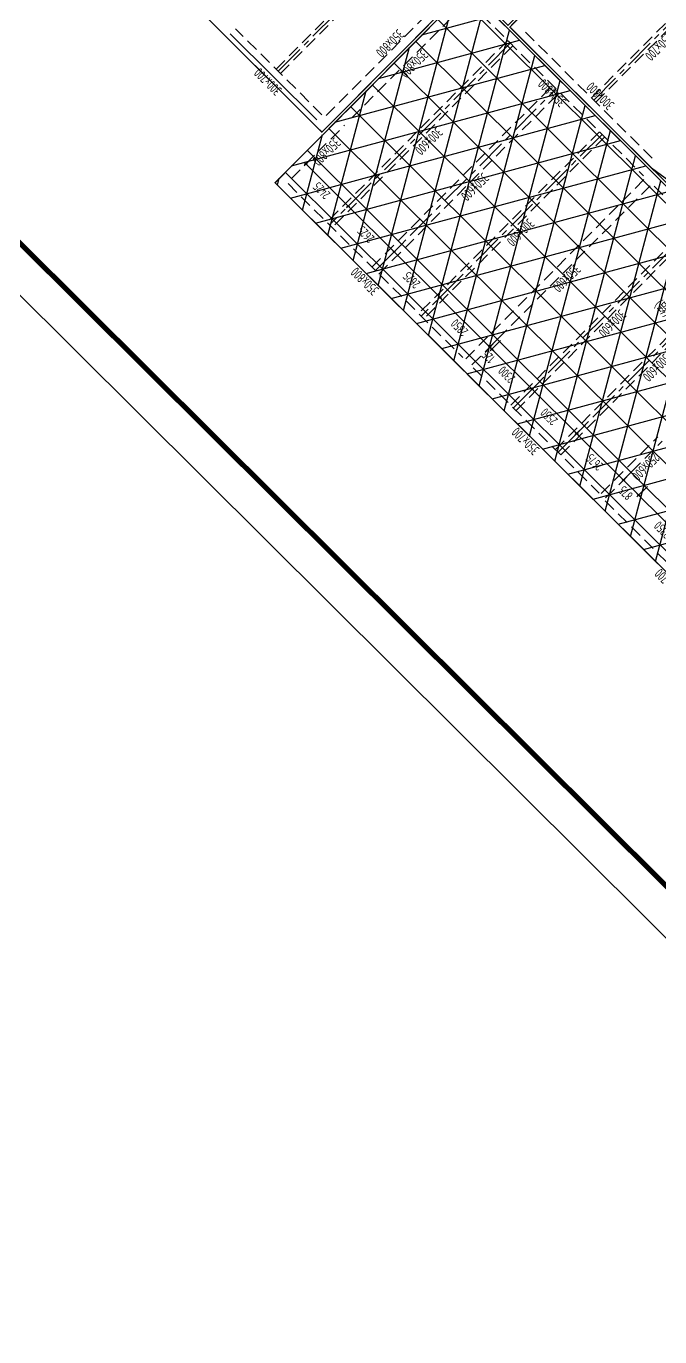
# Model space of a CAD drawing. Extents: x 517450926 to 520131079, y 3499134486 to 3500888201.
# Drawn here: x 518480496 to 518506209, y 3500243665 to 3500296835 of the extents above; entities that cross this region are included whole.
import ezdxf
from ezdxf.enums import TextEntityAlignment as Align

# ---------------------------------------------------------------- set-up
doc = ezdxf.new("R2010")
doc.units = 0
doc.header["$LTSCALE"] = 1000
doc.header["$MEASUREMENT"] = 0
doc.linetypes.add('CENTER', pattern=[2, 1.25, -0.25, 0.25, -0.25])
doc.linetypes.add('DASHED', pattern=[0.75, 0.5, -0.25])
doc.layers.get('0').update_dxf_attribs({"linetype": 'CONTINUOUS'})
doc.layers.get('Defpoints').update_dxf_attribs({"color": 2, "linetype": 'CONTINUOUS'})
for name, color, linetype in [('__附着_A10-23平面图_TEN25IWV_设计区$0$__附着_A10-23平面图_TEN25IWV_设计区$0$__附着_A10-2楼一层平面（剧场）_TEN25667_设计区$0$AD-LEVL-HIGH', 61, 'CONTINUOUS'), ('C-SHET-SHET', 144, 'CONTINUOUS'), ('S_AXIS', 8, 'CENTER'), ('S_AXIS_DIMS', 3, 'CONTINUOUS'), ('S_BEAM', 4, 'DASHED'), ('S_BEAM_SECD_TEXT_HORZ', 9, 'CONTINUOUS'), ('S_BEAM_TEXT_HORZ', 7, 'CONTINUOUS'), ('S_BEAM_TEXT_VERT', 41, 'CONTINUOUS'), ('S_FLOR_ENHN', 91, 'DASHED'), ('S_FLOR_TEXT', 51, 'CONTINUOUS'), ('S_INDX', 11, 'CONTINUOUS'), ('S_PLAN_HACH', 254, 'CONTINUOUS')]:
    doc.layers.add(name, color=color, linetype=linetype)
doc.layers.add('内框', color=8, linetype='CONTINUOUS', plot=False)
doc.styles.add('__附着_A10-23平面图_TEN25IWV_设计区$0$__附着_A10-23平面图_TEN25IWV_设计区$0$__附着_A10-2楼一层平面（剧场）_TEN25667_设计区$0$TH-STYLE3', font='tssdeng', dxfattribs={"width": 0.7, "bigfont": 'tssdchn'})
doc.styles.get("Standard").update_dxf_attribs({"font": 'Tssdeng.shx', "bigfont": 'Tssdchn.shx'})
doc.styles.add('TH-STYLE3', font='tssdeng.shx', dxfattribs={"width": 0.7, "bigfont": 'tssdchn.shx'})
doc.styles.add('样式 1', font='Tssdeng.shx', dxfattribs={"width": 0.7, "bigfont": 'Tssdchn.shx'})
doc.styles.add('黑体', font='simhei.ttf')
doc.dimstyles.new('TSSD_100_100', dxfattribs={"dimtxt": 375, "dimasz": 100, "dimexe": 100, "dimexo": 0, "dimgap": 125, "dimtad": 1, "dimdec": 1, "dimdsep": 46, "dimtxsty": 'TH-STYLE3', "dimblk": 'ARCHTICK', "dimcen": -100, "dimdle": 100, "dimclrt": 7, "dimadec": 0, "dimazin": 0, "dimtfac": 1, "dimtdec": 1, "dimtix": 1, "dimtmove": 2, "dimatfit": 3, "dimldrblk": 'ARCHTICK', "dimfxl": 0, "dimtolj": 1, "dimtzin": 0, "dimarcsym": 0})

# ---------------------------------------------------------------- blocks, each defined once
blk = doc.blocks.new('*U66')
for p, q in [((0, 0), (900, 0)), ((900, 450), (2400, 450))]:
    blk.add_line(p, q)
blk.add_lwpolyline([(900, 450), (450, 0), (0, 450), (900, 450)], close=True)
at = {"style": '__附着_A10-23平面图_TEN25IWV_设计区$0$__附着_A10-23平面图_TEN25IWV_设计区$0$__附着_A10-2楼一层平面（剧场）_TEN25667_设计区$0$TH-STYLE3', "width": 0.7}
blk.add_attdef('标高', (900, 600), '', height=450, dxfattribs=at)
blk = doc.blocks.new('THAPE_A1L2_inner')
at = {"layer": '内框'}
blk.add_lwpolyline([(0, 0), (1261, 0), (1261, 594), (0, 594)], close=True, dxfattribs=at)
at = {"layer": '内框', "const_width": 1.4}
blk.add_lwpolyline([(25, 584), (25, 10), (1251, 10), (1251, 584)], close=True, dxfattribs=at)
at = {"layer": '内框', "style": '黑体', "width": 0.8}
blk.add_attdef('内框名称', (58.89, 599.29), '', height=8, dxfattribs=at)
blk = doc.blocks.new('SH_THAPE_A1L2')
blk.add_lwpolyline([(0, 0), (1261, 0), (1261, 594), (0, 594)], close=True)
at = {"const_width": 1.4}
blk.add_lwpolyline([(25, 584), (25, 10), (1251, 10), (1251, 584)], close=True, dxfattribs=at)
blk.add_attdef('作废标记', text='', height=400).set_placement((658, 330.5), align=Align.MIDDLE_CENTER)
blk = doc.blocks.new('_ArchTick')
at = {"color": 0, "const_width": 0.25}
blk.add_lwpolyline([(-0.53, -0.53), (0.53, 0.53)], dxfattribs=at)
blk = doc.blocks.new('*D179')
at = {"layer": 'Defpoints', "color": 0, "transparency": 16777216}
for p in [(518505771, 3500278231), (518505353, 3500277810), (518508147, 3500275868)]:
    blk.add_point(p, dxfattribs=at)
at = {"layer": 'S_AXIS_DIMS', "color": 0, "lineweight": -2, "transparency": 16777216}
for p, q in [((518505705, 3500278164), (518505282, 3500277739)), ((518507799, 3500275377), (518505282, 3500277880)), ((518508081, 3500275802), (518507658, 3500275377))]:
    blk.add_line(p, q, dxfattribs=at)
at = {"layer": 'S_AXIS_DIMS', "color": 0, "lineweight": -2, "transparency": 16777216, "xscale": 100, "yscale": 100, "zscale": 100}
for p, rotation in [((518505353, 3500277810), 135.1572922653654), ((518507728, 3500275448), 315.1572922653654)]:
    blk.add_blockref('_ArchTick', p, dxfattribs=dict(at, rotation=rotation))
at = {"layer": 'S_AXIS_DIMS', "color": 7, "transparency": 16777216, "insert": (518506320, 3500276407), "char_height": 375, "attachment_point": 5, "rotation": 135.1573, "style": 'TH-STYLE3'}
blk.add_mtext('\\A1;3350', dxfattribs=at)
blk = doc.blocks.new('*D180')
at = {"layer": 'Defpoints', "color": 0, "transparency": 16777216}
for p in [(518505151, 3500278848), (518504732, 3500278427), (518505771, 3500278231)]:
    blk.add_point(p, dxfattribs=at)
at = {"layer": 'S_AXIS_DIMS', "color": 0, "lineweight": -2, "transparency": 16777216}
for p, q in [((518505085, 3500278781), (518504662, 3500278356)), ((518505424, 3500277739), (518504661, 3500278497)), ((518505705, 3500278164), (518505282, 3500277739))]:
    blk.add_line(p, q, dxfattribs=at)
at = {"layer": 'S_AXIS_DIMS', "color": 0, "lineweight": -2, "transparency": 16777216, "xscale": 100, "yscale": 100, "zscale": 100}
for p, rotation in [((518504732, 3500278427), 135.1572922653654), ((518505353, 3500277810), 315.1572922653654)]:
    blk.add_blockref('_ArchTick', p, dxfattribs=dict(at, rotation=rotation))
at = {"layer": 'S_AXIS_DIMS', "color": 7, "transparency": 16777216, "insert": (518504822, 3500277897), "char_height": 375, "attachment_point": 5, "rotation": 135.1573, "style": 'TH-STYLE3'}
blk.add_mtext('\\A1;875', dxfattribs=at)
blk = doc.blocks.new('*D181')
at = {"layer": 'Defpoints', "color": 0, "transparency": 16777216}
for p in [(518503254, 3500280734), (518502836, 3500280313), (518505160, 3500278857)]:
    blk.add_point(p, dxfattribs=at)
at = {"layer": 'S_AXIS_DIMS', "color": 0, "lineweight": -2, "transparency": 16777216}
for p, q in [((518503188, 3500280668), (518502765, 3500280242)), ((518504803, 3500278356), (518502765, 3500280384)), ((518505085, 3500278781), (518504662, 3500278356))]:
    blk.add_line(p, q, dxfattribs=at)
at = {"layer": 'S_AXIS_DIMS', "color": 0, "lineweight": -2, "transparency": 16777216, "xscale": 100, "yscale": 100, "zscale": 100}
for p, rotation in [((518502836, 3500280313), 135.1572922653654), ((518504732, 3500278427), 315.1572922653654)]:
    blk.add_blockref('_ArchTick', p, dxfattribs=dict(at, rotation=rotation))
at = {"layer": 'S_AXIS_DIMS', "color": 7, "transparency": 16777216, "insert": (518503564, 3500279149), "char_height": 375, "attachment_point": 5, "rotation": 135.1573, "style": 'TH-STYLE3'}
blk.add_mtext('\\A1;2675', dxfattribs=at)
blk = doc.blocks.new('*D182')
at = {"layer": 'Defpoints', "color": 0, "transparency": 16777216}
for p in [(518501446, 3500282532), (518501028, 3500282111), (518503254, 3500280734)]:
    blk.add_point(p, dxfattribs=at)
at = {"layer": 'S_AXIS_DIMS', "color": 0, "lineweight": -2, "transparency": 16777216}
for p, q in [((518501380, 3500282466), (518500957, 3500282041)), ((518502907, 3500280243), (518500957, 3500282182)), ((518503188, 3500280668), (518502765, 3500280242))]:
    blk.add_line(p, q, dxfattribs=at)
at = {"layer": 'S_AXIS_DIMS', "color": 0, "lineweight": -2, "transparency": 16777216, "xscale": 100, "yscale": 100, "zscale": 100}
for p, rotation in [((518501028, 3500282111), 135.1572922653654), ((518502836, 3500280313), 315.1572922653654)]:
    blk.add_blockref('_ArchTick', p, dxfattribs=dict(at, rotation=rotation))
at = {"layer": 'S_AXIS_DIMS', "color": 7, "transparency": 16777216, "insert": (518501711, 3500280991), "char_height": 375, "attachment_point": 5, "rotation": 135.1573, "style": 'TH-STYLE3'}
blk.add_mtext('\\A1;2550', dxfattribs=at)
blk = doc.blocks.new('*D183')
at = {"layer": 'Defpoints', "color": 0, "transparency": 16777216}
for p in [(518499815, 3500284154), (518499397, 3500283733), (518501446, 3500282532)]:
    blk.add_point(p, dxfattribs=at)
at = {"layer": 'S_AXIS_DIMS', "color": 0, "lineweight": -2, "transparency": 16777216}
for p, q in [((518499749, 3500284088), (518499326, 3500283662)), ((518501098, 3500282041), (518499326, 3500283804)), ((518501380, 3500282466), (518500957, 3500282041))]:
    blk.add_line(p, q, dxfattribs=at)
at = {"layer": 'S_AXIS_DIMS', "color": 0, "lineweight": -2, "transparency": 16777216, "xscale": 100, "yscale": 100, "zscale": 100}
for p, rotation in [((518499397, 3500283733), 135.1572922653654), ((518501028, 3500282111), 315.1572922653654)]:
    blk.add_blockref('_ArchTick', p, dxfattribs=dict(at, rotation=rotation))
at = {"layer": 'S_AXIS_DIMS', "color": 7, "transparency": 16777216, "insert": (518499992, 3500282701), "char_height": 375, "attachment_point": 5, "rotation": 135.1573, "style": 'TH-STYLE3'}
blk.add_mtext('\\A1;2300', dxfattribs=at)
blk = doc.blocks.new('*D184')
at = {"layer": 'Defpoints', "color": 0, "transparency": 16777216}
for p in [(518499727, 3500284242), (518499815, 3500284154), (518499308, 3500283821)]:
    blk.add_point(p, dxfattribs=at)
at = {"layer": 'S_AXIS_DIMS', "color": 0, "lineweight": -2, "transparency": 16777216}
for p, q in [((518499308, 3500283821), (518499237, 3500283892)), ((518499661, 3500284176), (518499238, 3500283751)), ((518499749, 3500284088), (518499326, 3500283662)), ((518499397, 3500283733), (518499308, 3500283821)), ((518499397, 3500283733), (518499468, 3500283663))]:
    blk.add_line(p, q, dxfattribs=at)
at = {"layer": 'S_AXIS_DIMS', "color": 0, "lineweight": -2, "transparency": 16777216, "xscale": 100, "yscale": 100, "zscale": 100}
for p, rotation in [((518499308, 3500283821), 315.1572922653654), ((518499397, 3500283733), 135.1572922653654)]:
    blk.add_blockref('_ArchTick', p, dxfattribs=dict(at, rotation=rotation))
at = {"layer": 'S_AXIS_DIMS', "color": 7, "transparency": 16777216, "insert": (518499246, 3500283425), "char_height": 375, "attachment_point": 5, "rotation": 135.1573, "style": 'TH-STYLE3'}
blk.add_mtext('\\A1;125', dxfattribs=at)
blk = doc.blocks.new('*D185')
at = {"layer": 'Defpoints', "color": 0, "transparency": 16777216}
for p in [(518497706, 3500286252), (518497287, 3500285831), (518499727, 3500284242)]:
    blk.add_point(p, dxfattribs=at)
at = {"layer": 'S_AXIS_DIMS', "color": 0, "lineweight": -2, "transparency": 16777216}
for p, q in [((518497640, 3500286186), (518497217, 3500285760)), ((518499379, 3500283751), (518497216, 3500285902)), ((518499661, 3500284176), (518499238, 3500283751))]:
    blk.add_line(p, q, dxfattribs=at)
at = {"layer": 'S_AXIS_DIMS', "color": 0, "lineweight": -2, "transparency": 16777216, "xscale": 100, "yscale": 100, "zscale": 100}
for p, rotation in [((518497287, 3500285831), 135.1572922653654), ((518499308, 3500283821), 315.1572922653654)]:
    blk.add_blockref('_ArchTick', p, dxfattribs=dict(at, rotation=rotation))
at = {"layer": 'S_AXIS_DIMS', "color": 7, "transparency": 16777216, "insert": (518498077, 3500284605), "char_height": 375, "attachment_point": 5, "rotation": 135.1573, "style": 'TH-STYLE3'}
blk.add_mtext('\\A1;2850', dxfattribs=at)
blk = doc.blocks.new('*D186')
at = {"layer": 'Defpoints', "color": 0, "transparency": 16777216}
for p in [(518495426, 3500287682), (518495845, 3500288103), (518497706, 3500286252)]:
    blk.add_point(p, dxfattribs=at)
at = {"layer": 'S_AXIS_DIMS', "color": 0, "lineweight": -2, "transparency": 16777216}
for p, q in [((518497358, 3500285761), (518495355, 3500287753)), ((518495779, 3500288037), (518495356, 3500287611)), ((518497640, 3500286186), (518497217, 3500285760))]:
    blk.add_line(p, q, dxfattribs=at)
at = {"layer": 'S_AXIS_DIMS', "color": 0, "lineweight": -2, "transparency": 16777216, "xscale": 100, "yscale": 100, "zscale": 100}
for p, rotation in [((518495426, 3500287682), 135.1572922653654), ((518497287, 3500285831), 315.1572922653654)]:
    blk.add_blockref('_ArchTick', p, dxfattribs=dict(at, rotation=rotation))
at = {"layer": 'S_AXIS_DIMS', "color": 7, "transparency": 16777216, "insert": (518496136, 3500286535), "char_height": 375, "attachment_point": 5, "rotation": 135.1573, "style": 'TH-STYLE3'}
blk.add_mtext('\\A1;2625', dxfattribs=at)
blk = doc.blocks.new('*D187')
at = {"layer": 'Defpoints', "color": 0, "transparency": 16777216}
for p in [(518493983, 3500289954), (518493565, 3500289533), (518495845, 3500288103)]:
    blk.add_point(p, dxfattribs=at)
at = {"layer": 'S_AXIS_DIMS', "color": 0, "lineweight": -2, "transparency": 16777216}
for p, q in [((518493917, 3500289888), (518493494, 3500289462)), ((518495497, 3500287612), (518493494, 3500289604)), ((518495779, 3500288037), (518495356, 3500287611))]:
    blk.add_line(p, q, dxfattribs=at)
at = {"layer": 'S_AXIS_DIMS', "color": 0, "lineweight": -2, "transparency": 16777216, "xscale": 100, "yscale": 100, "zscale": 100}
for p, rotation in [((518493565, 3500289533), 135.1572922653654), ((518495426, 3500287682), 315.1572922653654)]:
    blk.add_blockref('_ArchTick', p, dxfattribs=dict(at, rotation=rotation))
at = {"layer": 'S_AXIS_DIMS', "color": 7, "transparency": 16777216, "insert": (518494275, 3500288386), "char_height": 375, "attachment_point": 5, "rotation": 135.1573, "style": 'TH-STYLE3'}
blk.add_mtext('\\A1;2625', dxfattribs=at)
blk = doc.blocks.new('*D188')
at = {"layer": 'Defpoints', "color": 0, "transparency": 16777216}
for p in [(518492264, 3500291664), (518491845, 3500291243), (518493983, 3500289954)]:
    blk.add_point(p, dxfattribs=at)
at = {"layer": 'S_AXIS_DIMS', "color": 0, "lineweight": -2, "transparency": 16777216}
for p, q in [((518492198, 3500291598), (518491775, 3500291172)), ((518493636, 3500289463), (518491775, 3500291314)), ((518493917, 3500289888), (518493494, 3500289462))]:
    blk.add_line(p, q, dxfattribs=at)
at = {"layer": 'S_AXIS_DIMS', "color": 0, "lineweight": -2, "transparency": 16777216, "xscale": 100, "yscale": 100, "zscale": 100}
for p, rotation in [((518491845, 3500291243), 135.1572922653654), ((518493565, 3500289533), 315.1572922653654)]:
    blk.add_blockref('_ArchTick', p, dxfattribs=dict(at, rotation=rotation))
at = {"layer": 'S_AXIS_DIMS', "color": 7, "transparency": 16777216, "insert": (518492485, 3500290167), "char_height": 375, "attachment_point": 5, "rotation": 135.1573, "style": 'TH-STYLE3'}
blk.add_mtext('\\A1;2425', dxfattribs=at)

msp = doc.modelspace()

# ---------------------------------------------------------------- hatches: boundary and pattern name
at = {"layer": 'S_PLAN_HACH', "transparency": 33554559}
h = msp.add_hatch(dxfattribs=at)
h.set_pattern_fill('NET3', color=256, scale=10000)
h.set_pattern_definition([(135.1573, (518275663.4, 3500508608), (-881.4537, -886.3066), []), (195.1573, (518275663.4, 3500508608), (326.8372, -1206.5146), []), (255.1573, (518275663.4, 3500508608), (1208.291, -320.208), [])])
h.paths.add_polyline_path([(518516112.6147, 3500265103.2742), (518490587.0504, 3500290489.0728), (518498414.359, 3500298359.476), (518523939.9233, 3500272973.6774)], flags=17)

# ---------------------------------------------------------------- linework, layer by layer
at = {"layer": 'S_AXIS'}
for p, q in [((518490723.4221, 3500295007.5938), (518502887.4824, 3500307238.6254)), ((518503525.3046, 3500293840.6505), (518510048.0635, 3500300399.3215)), ((518500142.527, 3500296147.1492), (518492808.8325, 3500288773.0779)), ((518494670.0765, 3500286922.0252), (518502003.7709, 3500294296.0965)), ((518503865.0149, 3500292445.0439), (518496531.3204, 3500285070.9726)), ((518500271.5344, 3500281351.2382), (518507605.2289, 3500288725.3095)), ((518502079.6, 3500279553.0727), (518509413.2944, 3500286927.144))]:
    msp.add_line(p, q, dxfattribs=at)
at = {"layer": 'S_BEAM'}
for p, q in [((518490634.7914, 3500295095.7392), (518496205.5784, 3500300697.197)), ((518490812.0527, 3500294919.4484), (518496382.8397, 3500300520.9063)), ((518492672.9083, 3500293209.8165), (518498173.1791, 3500298740.37)), ((518503436.674, 3500293928.7959), (518508093.6462, 3500298611.4078)), ((518503613.9353, 3500293752.5051), (518508337.8534, 3500298502.4315)), ((518498458.5444, 3500297821.9111), (518505548.9975, 3500290770.2819)), ((518493698.4996, 3500293106.5648), (518498246.8013, 3500297679.9079)), ((518492496.0353, 3500293244.6865), (518488986.261, 3500296735.243)), ((518500036.1702, 3500296252.9236), (518492702.4757, 3500288878.8523)), ((518500760.0279, 3500296590.7859), (518506077.8677, 3500291302.064)), ((518500248.8838, 3500296041.3748), (518492915.1893, 3500288667.3035)), ((518494528.2674, 3500287063.0578), (518501861.9619, 3500294437.1291)), ((518494811.8855, 3500286780.9927), (518502145.58, 3500294155.064)), ((518491265.6884, 3500290660.3593), (518493416.4345, 3500292822.9467)), ((518503758.6581, 3500292550.8183), (518496424.9636, 3500285176.747)), ((518503971.3717, 3500292339.2694), (518496637.6772, 3500284965.1981)), ((518491124.8499, 3500290447.8398), (518498215.303, 3500283396.2106)), ((518498339.1918, 3500283343.5175), (518505602.3699, 3500290646.6842)), ((518498587.3577, 3500283096.7105), (518505850.5358, 3500290399.8772)), ((518505974.4247, 3500290347.1842), (518511079.5509, 3500285270.0111)), ((518500165.1776, 3500281457.0126), (518507498.8721, 3500288831.0839)), ((518500377.8912, 3500281245.4637), (518507711.5857, 3500288619.535)), ((518501973.2432, 3500279658.8472), (518509306.9376, 3500287032.9184)), ((518502185.9568, 3500279447.2983), (518509519.6512, 3500286821.3696)), ((518498640.7302, 3500282973.1129), (518503745.8565, 3500277895.9398)), ((518503834.2929, 3500277878.5048), (518506126.0717, 3500280182.9014)), ((518504011.5543, 3500277702.2141), (518506303.3331, 3500280006.6106)), ((518503994.2165, 3500277578.4224), (518509879.2925, 3500271725.5702))]:
    msp.add_line(p, q, dxfattribs=at)
at = {"layer": 'S_BEAM', "linetype": 'Continuous'}
for p, q in [((518492921.0742, 3500292963.0095), (518498421.345, 3500298493.5629)), ((518493450.3338, 3500293353.3718), (518497998.6355, 3500297926.7149)), ((518498705.3514, 3500298070.077), (518505795.8045, 3500291018.4478)), ((518492284.4865, 3500293031.9729), (518488774.7122, 3500296522.5294)), ((518500548.4791, 3500296378.0723), (518505937.2234, 3500291018.8341)), ((518491017.5225, 3500290907.1663), (518493168.2686, 3500293069.7537)), ((518490878.0429, 3500290199.674), (518497968.496, 3500283148.0448)), ((518498393.9232, 3500282724.947), (518503499.0494, 3500277647.774)), ((518503782.6676, 3500277365.7088), (518509667.7437, 3500271512.8566))]:
    msp.add_line(p, q, dxfattribs=at)
at = {"layer": 'S_FLOR_ENHN', "linetype": 'ByBlock', "const_width": 50}
for points in [[(518492497.9764, 3500292537.5823), (518460910.0078, 3500323952.5905), (518466833.3946, 3500329908.553), (518445632.9215, 3500350992.9424), (518452543.5182, 3500357941.5865), (518506962.7458, 3500303820.3323), (518500052.1492, 3500296871.6882), (518498421.35, 3500298493.558)], [(518534045.3141, 3500252204.9809), (518545892.0511, 3500264116.9421), (518536603.5575, 3500273354.5764), (518538965.8533, 3500275729.8782), (518514858.3127, 3500299705.4175), (518512989.631, 3500297826.4474), (518507033.6504, 3500303749.816), (518500123.0537, 3500296801.1719), (518524088.7834, 3500272966.6633), (518518659.0308, 3500267507.0163)]]:
    msp.add_lwpolyline(points, close=True, dxfattribs=at)
at = {"layer": 'S_FLOR_TEXT', "linetype": 'CENTER', "const_width": 50}
msp.add_lwpolyline([(518516120.056, 3500265095.874), (518490594.4248, 3500290481.7391), (518498421.7332, 3500298352.1421), (518523947.3644, 3500272966.2769)], close=True, dxfattribs=at)
at = {"layer": 'S_INDX'}
msp.add_line((518505866.3189, 3500291089.3504), (518555144.3895, 3500254982.5658), dxfattribs=at)

# ---------------------------------------------------------------- block references
at = {"layer": '__附着_A10-23平面图_TEN25IWV_设计区$0$__附着_A10-23平面图_TEN25IWV_设计区$0$__附着_A10-2楼一层平面（剧场）_TEN25667_设计区$0$AD-LEVL-HIGH', "rotation": 135.1572922632287}
msp.add_blockref('*U66', (518508668.9352, 3500284263.9919), dxfattribs=at).add_auto_attribs({'标高': '4.950（结）'})
at = {"layer": 'C-SHET-SHET', "xscale": 150, "yscale": 150, "zscale": 150, "rotation": 135.1572922948761}
msp.add_blockref('SH_THAPE_A1L2', (518609792.2772, 3500282741.2279), dxfattribs=at)
at = {"layer": '内框', "xscale": 150, "yscale": 150, "zscale": 150, "rotation": 135.1572922948763}
msp.add_blockref('THAPE_A1L2_inner', (518609792.2772, 3500282741.2279), dxfattribs=at)

# ---------------------------------------------------------------- texts
at = {"layer": 'S_BEAM_SECD_TEXT_HORZ', "linetype": 'Continuous', "style": '样式 1', "width": 0.7}
for s, p in [('250x700', (518506031.5163, 3500296135.9653)), ('300x600', (518496696.5354, 3500292310.9781)), ('350x600', (518498565.4605, 3500290452.2853)), ('300x600', (518500419.0242, 3500288608.8698)), ('300x600', (518504138.2077, 3500284910.051)), ('300x600', (518505938.7366, 3500283119.3824))]:
    msp.add_text(s, height=400, rotation=225.15729781, dxfattribs=at).set_placement(p, align=Align.CENTER)
at = {"layer": 'S_BEAM_TEXT_HORZ', "linetype": 'Continuous', "width": 0.7}
for s, rotation, style, p in [('300x700', 135.15728815, 'TH-STYLE3', (518490441.3531, 3500294723.9719)), ('350x800', 135.15728093, '样式 1', (518501976.8714, 3500294269.0491)), ('300x800', 135.15728815, '样式 1', (518503932.7759, 3500294144.0079)), ('350x800', 135.15728093, '样式 1', (518494377.1698, 3500286627.5091)), ('350x700', 135.15731957, '样式 1', (518500900.392, 3500280140.0047)), ('300x700', 135.15728815, '样式 1', (518506696.7371, 3500274410.6586))]:
    msp.add_text(s, height=400, rotation=rotation, dxfattribs=dict(at, style=style)).set_placement(p, align=Align.CENTER)
at = {"layer": 'S_BEAM_TEXT_VERT', "linetype": 'Continuous', "style": '样式 1', "width": 0.7}
for s, p in [('350x800', (518495118.0095, 3500296278.4517)), ('350x800', (518496094.5399, 3500295448.3052)), ('350x800', (518492545.0356, 3500291879.2586)), ('350x600', (518502290.9601, 3500286747.1826)), ('250x600', (518505500.8848, 3500279100.3406))]:
    msp.add_text(s, height=400, rotation=225.15729781, dxfattribs=at).set_placement(p, align=Align.CENTER)

# ---------------------------------------------------------------- dimensions: what is measured, and where the dimension line sits
at = {"layer": 'S_AXIS_DIMS'}
for base, p1, p2, picture, middle in [((518491845.4213, 3500291243.284), (518493983.3524, 3500289954.0643), (518492263.9175, 3500291664.0844), '*D188', (518492484.7753, 3500290166.6973)), ((518493564.8562, 3500289533.2639), (518495844.5963, 3500288103.0116), (518493983.3524, 3500289954.0643), '*D187', (518494275.1147, 3500288386.1609)), ((518495426.1001, 3500287682.2113), (518497705.8403, 3500286251.9589), (518495844.5963, 3500288103.0116), '*D186', (518496136.3587, 3500286535.1083)), ((518497287.3441, 3500285831.1586), (518499726.6194, 3500284242.2446), (518497705.8403, 3500286251.9589), '*D185', (518498077.3702, 3500284604.7248)), ((518499396.7539, 3500283733.2989), (518501446.0543, 3500282532.2245), (518499815.2501, 3500284154.0992), '*D183', (518499991.7926, 3500282700.7849)), ((518501027.5581, 3500282111.4242), (518503254.1198, 3500280734.0591), (518501446.0543, 3500282532.2245), '*D182', (518501711.2274, 3500280990.7648)), ((518502835.6236, 3500280313.2587), (518505159.7341, 3500278856.7154), (518503254.1198, 3500280734.0591), '*D181', (518503563.6083, 3500279148.5267)), ((518504732.3198, 3500278426.9479), (518505771.2307, 3500278230.7307), (518505150.816, 3500278847.7483), '*D180', (518504822.1637, 3500277896.8625)), ((518505352.7345, 3500277809.9304), (518508146.5325, 3500275868.4349), (518505771.2307, 3500278230.7307), '*D179', (518506320.022, 3500276407.2058))]:
    dim = msp.add_linear_dim(base=base, p1=p1, p2=p2, angle=135.15729227, dimstyle='TSSD_100_100', dxfattribs=at)
    dim.commit()
    dim.dimension.update_dxf_attribs({"geometry": picture, "text_midpoint": middle})
dim = msp.add_linear_dim(base=(518499308.1232, 3500283821.4443), p1=(518499815.2501, 3500284154.0992), p2=(518499726.6194, 3500284242.2446), angle=135.15729227, dimstyle='TSSD_100_100', dxfattribs=at)
dim.commit()
dim.dimension.update_dxf_attribs({"geometry": '*D184', "text_midpoint": (518499245.9515, 3500283424.9127), "dimtype": 160})

doc.saveas('drawing.dxf')
